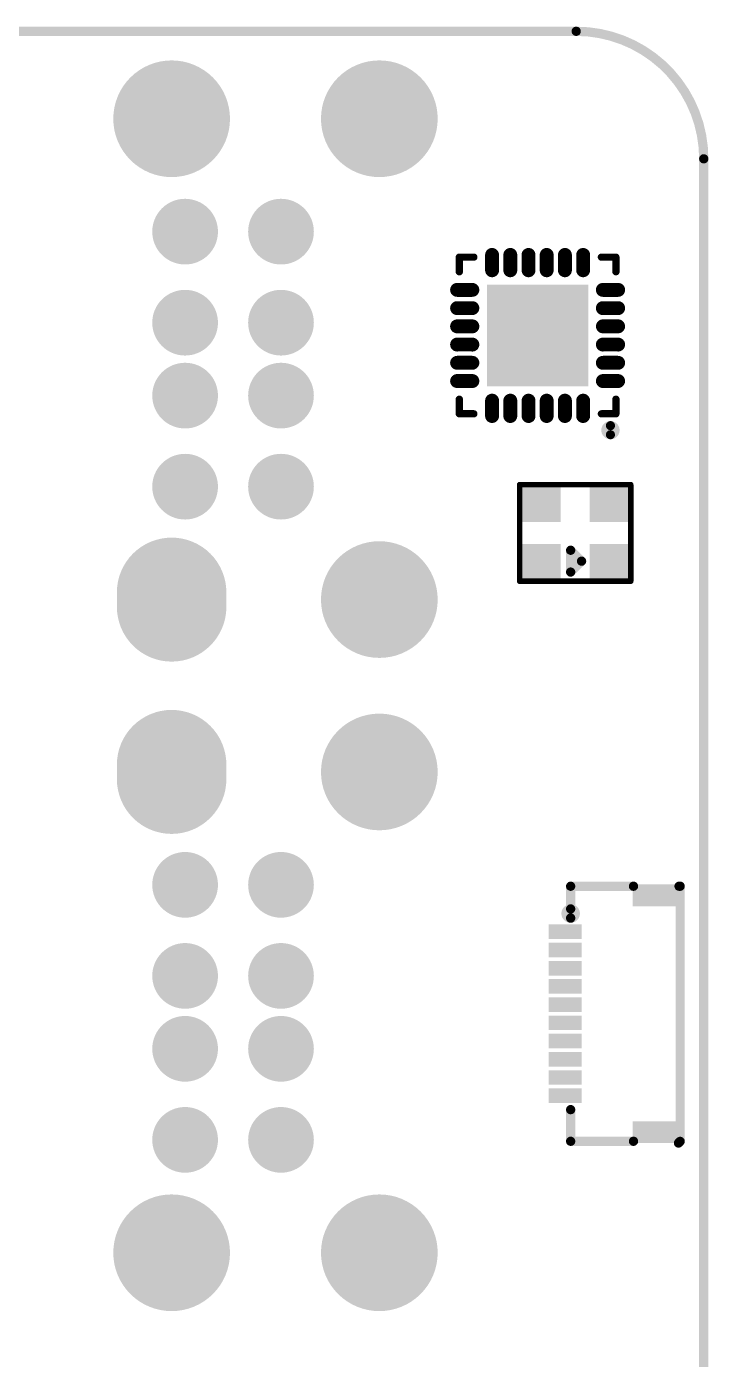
# Model space of a CAD drawing. Header units: millimetres. Extents: x 33.87 to 37.23, y 19.07 to 21.28.
# Drawn here: x 36.495 to 37.231, y 19.845 to 21.285 of the extents above; entities that cross this region are included whole.
import ezdxf

# ---------------------------------------------------------------- set-up
doc = ezdxf.new("R2010")
doc.units = ezdxf.units.MM
doc.header["$MEASUREMENT"] = 0
for name, color, linetype in [('BottomLayer', 5, 'Continuous'), ('BottomOverlay', 54, 'Continuous'), ('BottomPaste', 16, 'Continuous'), ('BottomSolder', 6, 'Continuous'), ('KeepOutLayer', 6, 'Continuous'), ('MidLayer1', 16, 'Continuous'), ('MidLayer2', 76, 'Continuous'), ('MidLayer3', 90, 'Continuous'), ('MidLayer4', 156, 'Continuous'), ('MidLayer5', 130, 'Continuous'), ('MidLayer6', 216, 'Continuous'), ('MultiLayer', 9, 'Continuous')]:
    doc.layers.add(name, color=color, linetype=linetype)

# ---------------------------------------------------------------- blocks, each defined once
blk = doc.blocks.new('USB_HOST_2_16')
at = {"layer": 'BottomLayer'}
for points, const_width in [([(-0.1417, 0.2598, 1), (-0.0827, 0.2598, 1)], 0.0591), ([(0.0827, 0.2598, 1), (0.1417, 0.2598, 1)], 0.0591), ([(-0.1134, 0.1378, 1), (-0.0819, 0.1378, 1)], 0.0315), ([(-0.0098, 0.1378, 1), (0.0217, 0.1378, 1)], 0.0315), ([(-0.1134, 0.0394, 1), (-0.0819, 0.0394, 1)], 0.0315), ([(-0.0098, 0.0394, 1), (0.0217, 0.0394, 1)], 0.0315), ([(-0.1134, -0.0394, 1), (-0.0819, -0.0394, 1)], 0.0315), ([(-0.0098, -0.0394, 1), (0.0217, -0.0394, 1)], 0.0315), ([(-0.1134, -0.1378, 1), (-0.0819, -0.1378, 1)], 0.0315), ([(-0.0098, -0.1378, 1), (0.0217, -0.1378, 1)], 0.0315), ([(-0.1398, -0.252, 1), (-0.0846, -0.252, 1)], 0.0551), ([(0.0827, -0.2598, 1), (0.1417, -0.2598, 1)], 0.0591), ([(-0.1398, -0.2677, 1), (-0.0846, -0.2677, 1)], 0.0551)]:
    blk.add_lwpolyline(points, format="xyb", close=True, dxfattribs=dict(at, const_width=const_width))
at = {"layer": 'BottomLayer', "const_width": 0.1102}
blk.add_lwpolyline([(-0.1122, -0.252), (-0.1122, -0.2677)], dxfattribs=at)
at = {"layer": 'BottomSolder'}
for points, const_width in [([(-0.1437, 0.2598, 1), (-0.0807, 0.2598, 1)], 0.0631), ([(0.0807, 0.2598, 1), (0.1437, 0.2598, 1)], 0.0631), ([(-0.1154, 0.1378, 1), (-0.0799, 0.1378, 1)], 0.0355), ([(-0.0118, 0.1378, 1), (0.0237, 0.1378, 1)], 0.0355), ([(-0.1154, 0.0394, 1), (-0.0799, 0.0394, 1)], 0.0355), ([(-0.0118, 0.0394, 1), (0.0237, 0.0394, 1)], 0.0355), ([(-0.1154, -0.0394, 1), (-0.0799, -0.0394, 1)], 0.0355), ([(-0.0118, -0.0394, 1), (0.0237, -0.0394, 1)], 0.0355), ([(-0.1154, -0.1378, 1), (-0.0799, -0.1378, 1)], 0.0355), ([(-0.0118, -0.1378, 1), (0.0237, -0.1378, 1)], 0.0355), ([(-0.1418, -0.252, 1), (-0.0826, -0.252, 1)], 0.0591), ([(0.0807, -0.2598, 1), (0.1437, -0.2598, 1)], 0.0631), ([(-0.1418, -0.2677, 1), (-0.0826, -0.2677, 1)], 0.0591)]:
    blk.add_lwpolyline(points, format="xyb", close=True, dxfattribs=dict(at, const_width=const_width))
at = {"layer": 'BottomSolder', "const_width": 0.1182}
blk.add_lwpolyline([(-0.1122, -0.252), (-0.1122, -0.2677)], dxfattribs=at)
at = {"layer": 'MidLayer1'}
for points, const_width in [([(-0.1417, 0.2598, 1), (-0.0827, 0.2598, 1)], 0.0591), ([(0.0827, 0.2598, 1), (0.1417, 0.2598, 1)], 0.0591), ([(-0.1134, 0.1378, 1), (-0.0819, 0.1378, 1)], 0.0315), ([(-0.0098, 0.1378, 1), (0.0217, 0.1378, 1)], 0.0315), ([(-0.1134, 0.0394, 1), (-0.0819, 0.0394, 1)], 0.0315), ([(-0.0098, 0.0394, 1), (0.0217, 0.0394, 1)], 0.0315), ([(-0.1134, -0.0394, 1), (-0.0819, -0.0394, 1)], 0.0315), ([(-0.0098, -0.0394, 1), (0.0217, -0.0394, 1)], 0.0315), ([(-0.1134, -0.1378, 1), (-0.0819, -0.1378, 1)], 0.0315), ([(-0.0098, -0.1378, 1), (0.0217, -0.1378, 1)], 0.0315), ([(-0.1398, -0.252, 1), (-0.0846, -0.252, 1)], 0.0551), ([(0.0827, -0.2598, 1), (0.1417, -0.2598, 1)], 0.0591), ([(-0.1398, -0.2677, 1), (-0.0846, -0.2677, 1)], 0.0551)]:
    blk.add_lwpolyline(points, format="xyb", close=True, dxfattribs=dict(at, const_width=const_width))
at = {"layer": 'MidLayer1', "const_width": 0.1102}
blk.add_lwpolyline([(-0.1122, -0.252), (-0.1122, -0.2677)], dxfattribs=at)
at = {"layer": 'MidLayer2'}
for points, const_width in [([(-0.1417, 0.2598, 1), (-0.0827, 0.2598, 1)], 0.0591), ([(0.0827, 0.2598, 1), (0.1417, 0.2598, 1)], 0.0591), ([(-0.1134, 0.1378, 1), (-0.0819, 0.1378, 1)], 0.0315), ([(-0.0098, 0.1378, 1), (0.0217, 0.1378, 1)], 0.0315), ([(-0.1134, 0.0394, 1), (-0.0819, 0.0394, 1)], 0.0315), ([(-0.0098, 0.0394, 1), (0.0217, 0.0394, 1)], 0.0315), ([(-0.1134, -0.0394, 1), (-0.0819, -0.0394, 1)], 0.0315), ([(-0.0098, -0.0394, 1), (0.0217, -0.0394, 1)], 0.0315), ([(-0.1134, -0.1378, 1), (-0.0819, -0.1378, 1)], 0.0315), ([(-0.0098, -0.1378, 1), (0.0217, -0.1378, 1)], 0.0315), ([(-0.1398, -0.252, 1), (-0.0846, -0.252, 1)], 0.0551), ([(0.0827, -0.2598, 1), (0.1417, -0.2598, 1)], 0.0591), ([(-0.1398, -0.2677, 1), (-0.0846, -0.2677, 1)], 0.0551)]:
    blk.add_lwpolyline(points, format="xyb", close=True, dxfattribs=dict(at, const_width=const_width))
at = {"layer": 'MidLayer2', "const_width": 0.1102}
blk.add_lwpolyline([(-0.1122, -0.252), (-0.1122, -0.2677)], dxfattribs=at)
at = {"layer": 'MidLayer3'}
for points, const_width in [([(-0.1417, 0.2598, 1), (-0.0827, 0.2598, 1)], 0.0591), ([(0.0827, 0.2598, 1), (0.1417, 0.2598, 1)], 0.0591), ([(-0.1134, 0.1378, 1), (-0.0819, 0.1378, 1)], 0.0315), ([(-0.0098, 0.1378, 1), (0.0217, 0.1378, 1)], 0.0315), ([(-0.1134, 0.0394, 1), (-0.0819, 0.0394, 1)], 0.0315), ([(-0.0098, 0.0394, 1), (0.0217, 0.0394, 1)], 0.0315), ([(-0.1134, -0.0394, 1), (-0.0819, -0.0394, 1)], 0.0315), ([(-0.0098, -0.0394, 1), (0.0217, -0.0394, 1)], 0.0315), ([(-0.1134, -0.1378, 1), (-0.0819, -0.1378, 1)], 0.0315), ([(-0.0098, -0.1378, 1), (0.0217, -0.1378, 1)], 0.0315), ([(-0.1398, -0.252, 1), (-0.0846, -0.252, 1)], 0.0551), ([(0.0827, -0.2598, 1), (0.1417, -0.2598, 1)], 0.0591), ([(-0.1398, -0.2677, 1), (-0.0846, -0.2677, 1)], 0.0551)]:
    blk.add_lwpolyline(points, format="xyb", close=True, dxfattribs=dict(at, const_width=const_width))
at = {"layer": 'MidLayer3', "const_width": 0.1102}
blk.add_lwpolyline([(-0.1122, -0.252), (-0.1122, -0.2677)], dxfattribs=at)
at = {"layer": 'MidLayer4'}
for points, const_width in [([(-0.1417, 0.2598, 1), (-0.0827, 0.2598, 1)], 0.0591), ([(0.0827, 0.2598, 1), (0.1417, 0.2598, 1)], 0.0591), ([(-0.1134, 0.1378, 1), (-0.0819, 0.1378, 1)], 0.0315), ([(-0.0098, 0.1378, 1), (0.0217, 0.1378, 1)], 0.0315), ([(-0.1134, 0.0394, 1), (-0.0819, 0.0394, 1)], 0.0315), ([(-0.0098, 0.0394, 1), (0.0217, 0.0394, 1)], 0.0315), ([(-0.1134, -0.0394, 1), (-0.0819, -0.0394, 1)], 0.0315), ([(-0.0098, -0.0394, 1), (0.0217, -0.0394, 1)], 0.0315), ([(-0.1134, -0.1378, 1), (-0.0819, -0.1378, 1)], 0.0315), ([(-0.0098, -0.1378, 1), (0.0217, -0.1378, 1)], 0.0315), ([(-0.1398, -0.252, 1), (-0.0846, -0.252, 1)], 0.0551), ([(0.0827, -0.2598, 1), (0.1417, -0.2598, 1)], 0.0591), ([(-0.1398, -0.2677, 1), (-0.0846, -0.2677, 1)], 0.0551)]:
    blk.add_lwpolyline(points, format="xyb", close=True, dxfattribs=dict(at, const_width=const_width))
at = {"layer": 'MidLayer4', "const_width": 0.1102}
blk.add_lwpolyline([(-0.1122, -0.252), (-0.1122, -0.2677)], dxfattribs=at)
at = {"layer": 'MidLayer5'}
for points, const_width in [([(-0.1417, 0.2598, 1), (-0.0827, 0.2598, 1)], 0.0591), ([(0.0827, 0.2598, 1), (0.1417, 0.2598, 1)], 0.0591), ([(-0.1134, 0.1378, 1), (-0.0819, 0.1378, 1)], 0.0315), ([(-0.0098, 0.1378, 1), (0.0217, 0.1378, 1)], 0.0315), ([(-0.1134, 0.0394, 1), (-0.0819, 0.0394, 1)], 0.0315), ([(-0.0098, 0.0394, 1), (0.0217, 0.0394, 1)], 0.0315), ([(-0.1134, -0.0394, 1), (-0.0819, -0.0394, 1)], 0.0315), ([(-0.0098, -0.0394, 1), (0.0217, -0.0394, 1)], 0.0315), ([(-0.1134, -0.1378, 1), (-0.0819, -0.1378, 1)], 0.0315), ([(-0.0098, -0.1378, 1), (0.0217, -0.1378, 1)], 0.0315), ([(-0.1398, -0.252, 1), (-0.0846, -0.252, 1)], 0.0551), ([(0.0827, -0.2598, 1), (0.1417, -0.2598, 1)], 0.0591), ([(-0.1398, -0.2677, 1), (-0.0846, -0.2677, 1)], 0.0551)]:
    blk.add_lwpolyline(points, format="xyb", close=True, dxfattribs=dict(at, const_width=const_width))
at = {"layer": 'MidLayer5', "const_width": 0.1102}
blk.add_lwpolyline([(-0.1122, -0.252), (-0.1122, -0.2677)], dxfattribs=at)
at = {"layer": 'MidLayer6'}
for points, const_width in [([(-0.1417, 0.2598, 1), (-0.0827, 0.2598, 1)], 0.0591), ([(0.0827, 0.2598, 1), (0.1417, 0.2598, 1)], 0.0591), ([(-0.1134, 0.1378, 1), (-0.0819, 0.1378, 1)], 0.0315), ([(-0.0098, 0.1378, 1), (0.0217, 0.1378, 1)], 0.0315), ([(-0.1134, 0.0394, 1), (-0.0819, 0.0394, 1)], 0.0315), ([(-0.0098, 0.0394, 1), (0.0217, 0.0394, 1)], 0.0315), ([(-0.1134, -0.0394, 1), (-0.0819, -0.0394, 1)], 0.0315), ([(-0.0098, -0.0394, 1), (0.0217, -0.0394, 1)], 0.0315), ([(-0.1134, -0.1378, 1), (-0.0819, -0.1378, 1)], 0.0315), ([(-0.0098, -0.1378, 1), (0.0217, -0.1378, 1)], 0.0315), ([(-0.1398, -0.252, 1), (-0.0846, -0.252, 1)], 0.0551), ([(0.0827, -0.2598, 1), (0.1417, -0.2598, 1)], 0.0591), ([(-0.1398, -0.2677, 1), (-0.0846, -0.2677, 1)], 0.0551)]:
    blk.add_lwpolyline(points, format="xyb", close=True, dxfattribs=dict(at, const_width=const_width))
at = {"layer": 'MidLayer6', "const_width": 0.1102}
blk.add_lwpolyline([(-0.1122, -0.252), (-0.1122, -0.2677)], dxfattribs=at)
at = {"layer": 'MultiLayer'}
for points, const_width in [([(-0.1417, 0.2598, 1), (-0.0827, 0.2598, 1)], 0.0591), ([(0.0827, 0.2598, 1), (0.1417, 0.2598, 1)], 0.0591), ([(-0.1134, 0.1378, 1), (-0.0819, 0.1378, 1)], 0.0315), ([(-0.0098, 0.1378, 1), (0.0217, 0.1378, 1)], 0.0315), ([(-0.1134, 0.0394, 1), (-0.0819, 0.0394, 1)], 0.0315), ([(-0.0098, 0.0394, 1), (0.0217, 0.0394, 1)], 0.0315), ([(-0.1134, -0.0394, 1), (-0.0819, -0.0394, 1)], 0.0315), ([(-0.0098, -0.0394, 1), (0.0217, -0.0394, 1)], 0.0315), ([(-0.1134, -0.1378, 1), (-0.0819, -0.1378, 1)], 0.0315), ([(-0.0098, -0.1378, 1), (0.0217, -0.1378, 1)], 0.0315), ([(-0.1398, -0.252, 1), (-0.0846, -0.252, 1)], 0.0551), ([(0.0827, -0.2598, 1), (0.1417, -0.2598, 1)], 0.0591), ([(-0.1398, -0.2677, 1), (-0.0846, -0.2677, 1)], 0.0551)]:
    blk.add_lwpolyline(points, format="xyb", close=True, dxfattribs=dict(at, const_width=const_width))
at = {"layer": 'MultiLayer', "const_width": 0.1102}
blk.add_lwpolyline([(-0.1122, -0.252), (-0.1122, -0.2677)], dxfattribs=at)
blk = doc.blocks.new('USB_HOST_2_17')
at = {"layer": 'BottomLayer', "const_width": 0.1102}
blk.add_lwpolyline([(-0.1122, 0.2677), (-0.1122, 0.252)], dxfattribs=at)
at = {"layer": 'BottomLayer'}
for points, const_width in [([(-0.1398, 0.2677, 1), (-0.0846, 0.2677, 1)], 0.0551), ([(0.0827, 0.2598, 1), (0.1417, 0.2598, 1)], 0.0591), ([(-0.1398, 0.252, 1), (-0.0846, 0.252, 1)], 0.0551), ([(-0.1134, 0.1378, 1), (-0.0819, 0.1378, 1)], 0.0315), ([(-0.0098, 0.1378, 1), (0.0217, 0.1378, 1)], 0.0315), ([(-0.1134, 0.0394, 1), (-0.0819, 0.0394, 1)], 0.0315), ([(-0.0098, 0.0394, 1), (0.0217, 0.0394, 1)], 0.0315), ([(-0.1134, -0.0394, 1), (-0.0819, -0.0394, 1)], 0.0315), ([(-0.0098, -0.0394, 1), (0.0217, -0.0394, 1)], 0.0315), ([(-0.1134, -0.1378, 1), (-0.0819, -0.1378, 1)], 0.0315), ([(-0.0098, -0.1378, 1), (0.0217, -0.1378, 1)], 0.0315), ([(-0.1417, -0.2598, 1), (-0.0827, -0.2598, 1)], 0.0591), ([(0.0827, -0.2598, 1), (0.1417, -0.2598, 1)], 0.0591)]:
    blk.add_lwpolyline(points, format="xyb", close=True, dxfattribs=dict(at, const_width=const_width))
at = {"layer": 'BottomSolder', "const_width": 0.1182}
blk.add_lwpolyline([(-0.1122, 0.2677), (-0.1122, 0.252)], dxfattribs=at)
at = {"layer": 'BottomSolder'}
for points, const_width in [([(-0.1418, 0.2677, 1), (-0.0826, 0.2677, 1)], 0.0591), ([(0.0807, 0.2598, 1), (0.1437, 0.2598, 1)], 0.0631), ([(-0.1418, 0.252, 1), (-0.0826, 0.252, 1)], 0.0591), ([(-0.1154, 0.1378, 1), (-0.0799, 0.1378, 1)], 0.0355), ([(-0.0118, 0.1378, 1), (0.0237, 0.1378, 1)], 0.0355), ([(-0.1154, 0.0394, 1), (-0.0799, 0.0394, 1)], 0.0355), ([(-0.0118, 0.0394, 1), (0.0237, 0.0394, 1)], 0.0355), ([(-0.1154, -0.0394, 1), (-0.0799, -0.0394, 1)], 0.0355), ([(-0.0118, -0.0394, 1), (0.0237, -0.0394, 1)], 0.0355), ([(-0.1154, -0.1378, 1), (-0.0799, -0.1378, 1)], 0.0355), ([(-0.0118, -0.1378, 1), (0.0237, -0.1378, 1)], 0.0355), ([(-0.1437, -0.2598, 1), (-0.0807, -0.2598, 1)], 0.0631), ([(0.0807, -0.2598, 1), (0.1437, -0.2598, 1)], 0.0631)]:
    blk.add_lwpolyline(points, format="xyb", close=True, dxfattribs=dict(at, const_width=const_width))
at = {"layer": 'MidLayer1', "const_width": 0.1102}
blk.add_lwpolyline([(-0.1122, 0.2677), (-0.1122, 0.252)], dxfattribs=at)
at = {"layer": 'MidLayer1'}
for points, const_width in [([(-0.1398, 0.2677, 1), (-0.0846, 0.2677, 1)], 0.0551), ([(0.0827, 0.2598, 1), (0.1417, 0.2598, 1)], 0.0591), ([(-0.1398, 0.252, 1), (-0.0846, 0.252, 1)], 0.0551), ([(-0.1134, 0.1378, 1), (-0.0819, 0.1378, 1)], 0.0315), ([(-0.0098, 0.1378, 1), (0.0217, 0.1378, 1)], 0.0315), ([(-0.1134, 0.0394, 1), (-0.0819, 0.0394, 1)], 0.0315), ([(-0.0098, 0.0394, 1), (0.0217, 0.0394, 1)], 0.0315), ([(-0.1134, -0.0394, 1), (-0.0819, -0.0394, 1)], 0.0315), ([(-0.0098, -0.0394, 1), (0.0217, -0.0394, 1)], 0.0315), ([(-0.1134, -0.1378, 1), (-0.0819, -0.1378, 1)], 0.0315), ([(-0.0098, -0.1378, 1), (0.0217, -0.1378, 1)], 0.0315), ([(-0.1417, -0.2598, 1), (-0.0827, -0.2598, 1)], 0.0591), ([(0.0827, -0.2598, 1), (0.1417, -0.2598, 1)], 0.0591)]:
    blk.add_lwpolyline(points, format="xyb", close=True, dxfattribs=dict(at, const_width=const_width))
at = {"layer": 'MidLayer2', "const_width": 0.1102}
blk.add_lwpolyline([(-0.1122, 0.2677), (-0.1122, 0.252)], dxfattribs=at)
at = {"layer": 'MidLayer2'}
for points, const_width in [([(-0.1398, 0.2677, 1), (-0.0846, 0.2677, 1)], 0.0551), ([(0.0827, 0.2598, 1), (0.1417, 0.2598, 1)], 0.0591), ([(-0.1398, 0.252, 1), (-0.0846, 0.252, 1)], 0.0551), ([(-0.1134, 0.1378, 1), (-0.0819, 0.1378, 1)], 0.0315), ([(-0.0098, 0.1378, 1), (0.0217, 0.1378, 1)], 0.0315), ([(-0.1134, 0.0394, 1), (-0.0819, 0.0394, 1)], 0.0315), ([(-0.0098, 0.0394, 1), (0.0217, 0.0394, 1)], 0.0315), ([(-0.1134, -0.0394, 1), (-0.0819, -0.0394, 1)], 0.0315), ([(-0.0098, -0.0394, 1), (0.0217, -0.0394, 1)], 0.0315), ([(-0.1134, -0.1378, 1), (-0.0819, -0.1378, 1)], 0.0315), ([(-0.0098, -0.1378, 1), (0.0217, -0.1378, 1)], 0.0315), ([(-0.1417, -0.2598, 1), (-0.0827, -0.2598, 1)], 0.0591), ([(0.0827, -0.2598, 1), (0.1417, -0.2598, 1)], 0.0591)]:
    blk.add_lwpolyline(points, format="xyb", close=True, dxfattribs=dict(at, const_width=const_width))
at = {"layer": 'MidLayer3', "const_width": 0.1102}
blk.add_lwpolyline([(-0.1122, 0.2677), (-0.1122, 0.252)], dxfattribs=at)
at = {"layer": 'MidLayer3'}
for points, const_width in [([(-0.1398, 0.2677, 1), (-0.0846, 0.2677, 1)], 0.0551), ([(0.0827, 0.2598, 1), (0.1417, 0.2598, 1)], 0.0591), ([(-0.1398, 0.252, 1), (-0.0846, 0.252, 1)], 0.0551), ([(-0.1134, 0.1378, 1), (-0.0819, 0.1378, 1)], 0.0315), ([(-0.0098, 0.1378, 1), (0.0217, 0.1378, 1)], 0.0315), ([(-0.1134, 0.0394, 1), (-0.0819, 0.0394, 1)], 0.0315), ([(-0.0098, 0.0394, 1), (0.0217, 0.0394, 1)], 0.0315), ([(-0.1134, -0.0394, 1), (-0.0819, -0.0394, 1)], 0.0315), ([(-0.0098, -0.0394, 1), (0.0217, -0.0394, 1)], 0.0315), ([(-0.1134, -0.1378, 1), (-0.0819, -0.1378, 1)], 0.0315), ([(-0.0098, -0.1378, 1), (0.0217, -0.1378, 1)], 0.0315), ([(-0.1417, -0.2598, 1), (-0.0827, -0.2598, 1)], 0.0591), ([(0.0827, -0.2598, 1), (0.1417, -0.2598, 1)], 0.0591)]:
    blk.add_lwpolyline(points, format="xyb", close=True, dxfattribs=dict(at, const_width=const_width))
at = {"layer": 'MidLayer4', "const_width": 0.1102}
blk.add_lwpolyline([(-0.1122, 0.2677), (-0.1122, 0.252)], dxfattribs=at)
at = {"layer": 'MidLayer4'}
for points, const_width in [([(-0.1398, 0.2677, 1), (-0.0846, 0.2677, 1)], 0.0551), ([(0.0827, 0.2598, 1), (0.1417, 0.2598, 1)], 0.0591), ([(-0.1398, 0.252, 1), (-0.0846, 0.252, 1)], 0.0551), ([(-0.1134, 0.1378, 1), (-0.0819, 0.1378, 1)], 0.0315), ([(-0.0098, 0.1378, 1), (0.0217, 0.1378, 1)], 0.0315), ([(-0.1134, 0.0394, 1), (-0.0819, 0.0394, 1)], 0.0315), ([(-0.0098, 0.0394, 1), (0.0217, 0.0394, 1)], 0.0315), ([(-0.1134, -0.0394, 1), (-0.0819, -0.0394, 1)], 0.0315), ([(-0.0098, -0.0394, 1), (0.0217, -0.0394, 1)], 0.0315), ([(-0.1134, -0.1378, 1), (-0.0819, -0.1378, 1)], 0.0315), ([(-0.0098, -0.1378, 1), (0.0217, -0.1378, 1)], 0.0315), ([(-0.1417, -0.2598, 1), (-0.0827, -0.2598, 1)], 0.0591), ([(0.0827, -0.2598, 1), (0.1417, -0.2598, 1)], 0.0591)]:
    blk.add_lwpolyline(points, format="xyb", close=True, dxfattribs=dict(at, const_width=const_width))
at = {"layer": 'MidLayer5', "const_width": 0.1102}
blk.add_lwpolyline([(-0.1122, 0.2677), (-0.1122, 0.252)], dxfattribs=at)
at = {"layer": 'MidLayer5'}
for points, const_width in [([(-0.1398, 0.2677, 1), (-0.0846, 0.2677, 1)], 0.0551), ([(0.0827, 0.2598, 1), (0.1417, 0.2598, 1)], 0.0591), ([(-0.1398, 0.252, 1), (-0.0846, 0.252, 1)], 0.0551), ([(-0.1134, 0.1378, 1), (-0.0819, 0.1378, 1)], 0.0315), ([(-0.0098, 0.1378, 1), (0.0217, 0.1378, 1)], 0.0315), ([(-0.1134, 0.0394, 1), (-0.0819, 0.0394, 1)], 0.0315), ([(-0.0098, 0.0394, 1), (0.0217, 0.0394, 1)], 0.0315), ([(-0.1134, -0.0394, 1), (-0.0819, -0.0394, 1)], 0.0315), ([(-0.0098, -0.0394, 1), (0.0217, -0.0394, 1)], 0.0315), ([(-0.1134, -0.1378, 1), (-0.0819, -0.1378, 1)], 0.0315), ([(-0.0098, -0.1378, 1), (0.0217, -0.1378, 1)], 0.0315), ([(-0.1417, -0.2598, 1), (-0.0827, -0.2598, 1)], 0.0591), ([(0.0827, -0.2598, 1), (0.1417, -0.2598, 1)], 0.0591)]:
    blk.add_lwpolyline(points, format="xyb", close=True, dxfattribs=dict(at, const_width=const_width))
at = {"layer": 'MidLayer6', "const_width": 0.1102}
blk.add_lwpolyline([(-0.1122, 0.2677), (-0.1122, 0.252)], dxfattribs=at)
at = {"layer": 'MidLayer6'}
for points, const_width in [([(-0.1398, 0.2677, 1), (-0.0846, 0.2677, 1)], 0.0551), ([(0.0827, 0.2598, 1), (0.1417, 0.2598, 1)], 0.0591), ([(-0.1398, 0.252, 1), (-0.0846, 0.252, 1)], 0.0551), ([(-0.1134, 0.1378, 1), (-0.0819, 0.1378, 1)], 0.0315), ([(-0.0098, 0.1378, 1), (0.0217, 0.1378, 1)], 0.0315), ([(-0.1134, 0.0394, 1), (-0.0819, 0.0394, 1)], 0.0315), ([(-0.0098, 0.0394, 1), (0.0217, 0.0394, 1)], 0.0315), ([(-0.1134, -0.0394, 1), (-0.0819, -0.0394, 1)], 0.0315), ([(-0.0098, -0.0394, 1), (0.0217, -0.0394, 1)], 0.0315), ([(-0.1134, -0.1378, 1), (-0.0819, -0.1378, 1)], 0.0315), ([(-0.0098, -0.1378, 1), (0.0217, -0.1378, 1)], 0.0315), ([(-0.1417, -0.2598, 1), (-0.0827, -0.2598, 1)], 0.0591), ([(0.0827, -0.2598, 1), (0.1417, -0.2598, 1)], 0.0591)]:
    blk.add_lwpolyline(points, format="xyb", close=True, dxfattribs=dict(at, const_width=const_width))
at = {"layer": 'MultiLayer', "const_width": 0.1102}
blk.add_lwpolyline([(-0.1122, 0.2677), (-0.1122, 0.252)], dxfattribs=at)
at = {"layer": 'MultiLayer'}
for points, const_width in [([(-0.1398, 0.2677, 1), (-0.0846, 0.2677, 1)], 0.0551), ([(0.0827, 0.2598, 1), (0.1417, 0.2598, 1)], 0.0591), ([(-0.1398, 0.252, 1), (-0.0846, 0.252, 1)], 0.0551), ([(-0.1134, 0.1378, 1), (-0.0819, 0.1378, 1)], 0.0315), ([(-0.0098, 0.1378, 1), (0.0217, 0.1378, 1)], 0.0315), ([(-0.1134, 0.0394, 1), (-0.0819, 0.0394, 1)], 0.0315), ([(-0.0098, 0.0394, 1), (0.0217, 0.0394, 1)], 0.0315), ([(-0.1134, -0.0394, 1), (-0.0819, -0.0394, 1)], 0.0315), ([(-0.0098, -0.0394, 1), (0.0217, -0.0394, 1)], 0.0315), ([(-0.1134, -0.1378, 1), (-0.0819, -0.1378, 1)], 0.0315), ([(-0.0098, -0.1378, 1), (0.0217, -0.1378, 1)], 0.0315), ([(-0.1417, -0.2598, 1), (-0.0827, -0.2598, 1)], 0.0591), ([(0.0827, -0.2598, 1), (0.1417, -0.2598, 1)], 0.0591)]:
    blk.add_lwpolyline(points, format="xyb", close=True, dxfattribs=dict(at, const_width=const_width))
blk = doc.blocks.new('CH334F_B_46')
at = {"layer": 'BottomLayer', "const_width": 0.011}
for points in [[(-0.0492, 0.0705), (-0.0492, 0.087)], [(-0.0295, 0.0705), (-0.0295, 0.087)], [(-0.0098, 0.0705), (-0.0098, 0.087)], [(0.0098, 0.0705), (0.0098, 0.087)], [(0.0295, 0.0705), (0.0295, 0.087)], [(0.0492, 0.0705), (0.0492, 0.087)], [(-0.087, 0.0492), (-0.0705, 0.0492)], [(0.0705, 0.0492), (0.087, 0.0492)], [(-0.087, 0.0295), (-0.0705, 0.0295)], [(0.0705, 0.0295), (0.087, 0.0295)], [(-0.087, 0.0098), (-0.0705, 0.0098)], [(0.0705, 0.0098), (0.087, 0.0098)], [(-0.087, -0.0098), (-0.0705, -0.0098)], [(0.0705, -0.0098), (0.087, -0.0098)], [(-0.087, -0.0295), (-0.0705, -0.0295)], [(0.0705, -0.0295), (0.087, -0.0295)], [(-0.087, -0.0492), (-0.0705, -0.0492)], [(0.0705, -0.0492), (0.087, -0.0492)], [(-0.0492, -0.087), (-0.0492, -0.0705)], [(-0.0295, -0.087), (-0.0295, -0.0705)], [(-0.0098, -0.087), (-0.0098, -0.0705)], [(0.0098, -0.087), (0.0098, -0.0705)], [(0.0295, -0.087), (0.0295, -0.0705)], [(0.0492, -0.087), (0.0492, -0.0705)]]:
    blk.add_lwpolyline(points, dxfattribs=at)
at = {"layer": 'BottomLayer', "const_width": 0.00551}
for points in [[(-0.052, 0.087, 1), (-0.0465, 0.087, 1)], [(-0.0323, 0.087, 1), (-0.0268, 0.087, 1)], [(-0.0126, 0.087, 1), (-0.0071, 0.087, 1)], [(0.0071, 0.087, 1), (0.0126, 0.087, 1)], [(0.0268, 0.087, 1), (0.0323, 0.087, 1)], [(0.0465, 0.087, 1), (0.052, 0.087, 1)], [(-0.052, 0.0705, 1), (-0.0465, 0.0705, 1)], [(-0.0323, 0.0705, 1), (-0.0268, 0.0705, 1)], [(-0.0126, 0.0705, 1), (-0.0071, 0.0705, 1)], [(0.0071, 0.0705, 1), (0.0126, 0.0705, 1)], [(0.0268, 0.0705, 1), (0.0323, 0.0705, 1)], [(0.0465, 0.0705, 1), (0.052, 0.0705, 1)], [(-0.0898, 0.0492, 1), (-0.0843, 0.0492, 1)], [(-0.0732, 0.0492, 1), (-0.0677, 0.0492, 1)], [(0.0677, 0.0492, 1), (0.0732, 0.0492, 1)], [(0.0843, 0.0492, 1), (0.0898, 0.0492, 1)], [(-0.0898, 0.0295, 1), (-0.0843, 0.0295, 1)], [(-0.0732, 0.0295, 1), (-0.0677, 0.0295, 1)], [(0.0677, 0.0295, 1), (0.0732, 0.0295, 1)], [(0.0843, 0.0295, 1), (0.0898, 0.0295, 1)], [(-0.0898, 0.0098, 1), (-0.0843, 0.0098, 1)], [(-0.0732, 0.0098, 1), (-0.0677, 0.0098, 1)], [(0.0677, 0.0098, 1), (0.0732, 0.0098, 1)], [(0.0843, 0.0098, 1), (0.0898, 0.0098, 1)], [(-0.0898, -0.0098, 1), (-0.0843, -0.0098, 1)], [(-0.0732, -0.0098, 1), (-0.0677, -0.0098, 1)], [(0.0677, -0.0098, 1), (0.0732, -0.0098, 1)], [(0.0843, -0.0098, 1), (0.0898, -0.0098, 1)], [(-0.0898, -0.0295, 1), (-0.0843, -0.0295, 1)], [(-0.0732, -0.0295, 1), (-0.0677, -0.0295, 1)], [(0.0677, -0.0295, 1), (0.0732, -0.0295, 1)], [(0.0843, -0.0295, 1), (0.0898, -0.0295, 1)], [(-0.0898, -0.0492, 1), (-0.0843, -0.0492, 1)], [(-0.0732, -0.0492, 1), (-0.0677, -0.0492, 1)], [(0.0677, -0.0492, 1), (0.0732, -0.0492, 1)], [(0.0843, -0.0492, 1), (0.0898, -0.0492, 1)], [(-0.052, -0.0705, 1), (-0.0465, -0.0705, 1)], [(-0.0323, -0.0705, 1), (-0.0268, -0.0705, 1)], [(-0.0126, -0.0705, 1), (-0.0071, -0.0705, 1)], [(0.0071, -0.0705, 1), (0.0126, -0.0705, 1)], [(0.0268, -0.0705, 1), (0.0323, -0.0705, 1)], [(0.0465, -0.0705, 1), (0.052, -0.0705, 1)], [(-0.052, -0.087, 1), (-0.0465, -0.087, 1)], [(-0.0323, -0.087, 1), (-0.0268, -0.087, 1)], [(-0.0126, -0.087, 1), (-0.0071, -0.087, 1)], [(0.0071, -0.087, 1), (0.0126, -0.087, 1)], [(0.0268, -0.087, 1), (0.0323, -0.087, 1)], [(0.0465, -0.087, 1), (0.052, -0.087, 1)]]:
    blk.add_lwpolyline(points, format="xyb", close=True, dxfattribs=at)
at = {"layer": 'BottomLayer'}
blk.add_solid([(0.0528, 0.0528), (-0.0528, 0.0528), (0.0528, -0.0528), (-0.0528, -0.0528)], dxfattribs=at)
at = {"layer": 'BottomOverlay', "const_width": 0.00787}
for points in [[(-0.0846, 0.0689), (-0.0846, 0.0846)], [(-0.0689, 0.0846), (-0.0846, 0.0846)], [(0.0846, 0.0846), (0.0689, 0.0846)], [(0.0846, 0.0689), (0.0846, 0.0846)], [(-0.0846, -0.0846), (-0.0846, -0.0689)], [(0.0846, -0.0846), (0.0846, -0.0689)], [(-0.0689, -0.0846), (-0.0846, -0.0846)], [(0.0846, -0.0846), (0.0689, -0.0846)]]:
    blk.add_lwpolyline(points, dxfattribs=at)
at = {"layer": 'BottomOverlay'}
for points, const_width in [([(-0.0866, 0.0846, 1), (-0.0827, 0.0846, 1)], 0.00394), ([(-0.0866, 0.0846, 1), (-0.0827, 0.0846, 1)], 0.00394), ([(-0.0709, 0.0846, 1), (-0.0669, 0.0846, 1)], 0.00394), ([(0.0669, 0.0846, 1), (0.0709, 0.0846, 1)], 0.00394), ([(0.0827, 0.0846, 1), (0.0866, 0.0846, 1)], 0.00394), ([(0.0827, 0.0846, 1), (0.0866, 0.0846, 1)], 0.00394), ([(0.1073, 0.0787, 1), (0.0974, 0.0787, 1)], 0.00984), ([(-0.0866, 0.0689, 1), (-0.0827, 0.0689, 1)], 0.00394), ([(0.0827, 0.0689, 1), (0.0866, 0.0689, 1)], 0.00394), ([(0.095, 0.0787, 1), (0.0999, 0.0787, 1)], 0.00492), ([(0.1048, 0.0787, 1), (0.1097, 0.0787, 1)], 0.00492), ([(-0.0866, -0.0689, 1), (-0.0827, -0.0689, 1)], 0.00394), ([(0.0827, -0.0689, 1), (0.0866, -0.0689, 1)], 0.00394), ([(-0.0866, -0.0846, 1), (-0.0827, -0.0846, 1)], 0.00394), ([(-0.0866, -0.0846, 1), (-0.0827, -0.0846, 1)], 0.00394), ([(-0.0709, -0.0846, 1), (-0.0669, -0.0846, 1)], 0.00394), ([(0.0669, -0.0846, 1), (0.0709, -0.0846, 1)], 0.00394), ([(0.0827, -0.0846, 1), (0.0866, -0.0846, 1)], 0.00394), ([(0.0827, -0.0846, 1), (0.0866, -0.0846, 1)], 0.00394)]:
    blk.add_lwpolyline(points, format="xyb", close=True, dxfattribs=dict(at, const_width=const_width))
at = {"layer": 'BottomPaste', "const_width": 0.011}
for points in [[(-0.0492, 0.0705), (-0.0492, 0.087)], [(-0.0295, 0.0705), (-0.0295, 0.087)], [(-0.0098, 0.0705), (-0.0098, 0.087)], [(0.0098, 0.0705), (0.0098, 0.087)], [(0.0295, 0.0705), (0.0295, 0.087)], [(0.0492, 0.0705), (0.0492, 0.087)], [(-0.087, 0.0492), (-0.0705, 0.0492)], [(0.0705, 0.0492), (0.087, 0.0492)], [(-0.087, 0.0295), (-0.0705, 0.0295)], [(0.0705, 0.0295), (0.087, 0.0295)], [(-0.087, 0.0098), (-0.0705, 0.0098)], [(0.0705, 0.0098), (0.087, 0.0098)], [(-0.087, -0.0098), (-0.0705, -0.0098)], [(0.0705, -0.0098), (0.087, -0.0098)], [(-0.087, -0.0295), (-0.0705, -0.0295)], [(0.0705, -0.0295), (0.087, -0.0295)], [(-0.087, -0.0492), (-0.0705, -0.0492)], [(0.0705, -0.0492), (0.087, -0.0492)], [(-0.0492, -0.087), (-0.0492, -0.0705)], [(-0.0295, -0.087), (-0.0295, -0.0705)], [(-0.0098, -0.087), (-0.0098, -0.0705)], [(0.0098, -0.087), (0.0098, -0.0705)], [(0.0295, -0.087), (0.0295, -0.0705)], [(0.0492, -0.087), (0.0492, -0.0705)]]:
    blk.add_lwpolyline(points, dxfattribs=at)
at = {"layer": 'BottomPaste', "const_width": 0.00551}
for points in [[(-0.052, 0.087, 1), (-0.0465, 0.087, 1)], [(-0.0323, 0.087, 1), (-0.0268, 0.087, 1)], [(-0.0126, 0.087, 1), (-0.0071, 0.087, 1)], [(0.0071, 0.087, 1), (0.0126, 0.087, 1)], [(0.0268, 0.087, 1), (0.0323, 0.087, 1)], [(0.0465, 0.087, 1), (0.052, 0.087, 1)], [(-0.052, 0.0705, 1), (-0.0465, 0.0705, 1)], [(-0.0323, 0.0705, 1), (-0.0268, 0.0705, 1)], [(-0.0126, 0.0705, 1), (-0.0071, 0.0705, 1)], [(0.0071, 0.0705, 1), (0.0126, 0.0705, 1)], [(0.0268, 0.0705, 1), (0.0323, 0.0705, 1)], [(0.0465, 0.0705, 1), (0.052, 0.0705, 1)], [(-0.0898, 0.0492, 1), (-0.0843, 0.0492, 1)], [(-0.0732, 0.0492, 1), (-0.0677, 0.0492, 1)], [(0.0677, 0.0492, 1), (0.0732, 0.0492, 1)], [(0.0843, 0.0492, 1), (0.0898, 0.0492, 1)], [(-0.0898, 0.0295, 1), (-0.0843, 0.0295, 1)], [(-0.0732, 0.0295, 1), (-0.0677, 0.0295, 1)], [(0.0677, 0.0295, 1), (0.0732, 0.0295, 1)], [(0.0843, 0.0295, 1), (0.0898, 0.0295, 1)], [(-0.0898, 0.0098, 1), (-0.0843, 0.0098, 1)], [(-0.0732, 0.0098, 1), (-0.0677, 0.0098, 1)], [(0.0677, 0.0098, 1), (0.0732, 0.0098, 1)], [(0.0843, 0.0098, 1), (0.0898, 0.0098, 1)], [(-0.0898, -0.0098, 1), (-0.0843, -0.0098, 1)], [(-0.0732, -0.0098, 1), (-0.0677, -0.0098, 1)], [(0.0677, -0.0098, 1), (0.0732, -0.0098, 1)], [(0.0843, -0.0098, 1), (0.0898, -0.0098, 1)], [(-0.0898, -0.0295, 1), (-0.0843, -0.0295, 1)], [(-0.0732, -0.0295, 1), (-0.0677, -0.0295, 1)], [(0.0677, -0.0295, 1), (0.0732, -0.0295, 1)], [(0.0843, -0.0295, 1), (0.0898, -0.0295, 1)], [(-0.0898, -0.0492, 1), (-0.0843, -0.0492, 1)], [(-0.0732, -0.0492, 1), (-0.0677, -0.0492, 1)], [(0.0677, -0.0492, 1), (0.0732, -0.0492, 1)], [(0.0843, -0.0492, 1), (0.0898, -0.0492, 1)], [(-0.052, -0.0705, 1), (-0.0465, -0.0705, 1)], [(-0.0323, -0.0705, 1), (-0.0268, -0.0705, 1)], [(-0.0126, -0.0705, 1), (-0.0071, -0.0705, 1)], [(0.0071, -0.0705, 1), (0.0126, -0.0705, 1)], [(0.0268, -0.0705, 1), (0.0323, -0.0705, 1)], [(0.0465, -0.0705, 1), (0.052, -0.0705, 1)], [(-0.052, -0.087, 1), (-0.0465, -0.087, 1)], [(-0.0323, -0.087, 1), (-0.0268, -0.087, 1)], [(-0.0126, -0.087, 1), (-0.0071, -0.087, 1)], [(0.0071, -0.087, 1), (0.0126, -0.087, 1)], [(0.0268, -0.087, 1), (0.0323, -0.087, 1)], [(0.0465, -0.087, 1), (0.052, -0.087, 1)]]:
    blk.add_lwpolyline(points, format="xyb", close=True, dxfattribs=at)
at = {"layer": 'BottomPaste'}
blk.add_solid([(0.0528, 0.0528), (-0.0528, 0.0528), (0.0528, -0.0528), (-0.0528, -0.0528)], dxfattribs=at)
at = {"layer": 'BottomSolder', "const_width": 0.015}
for points in [[(-0.0492, 0.0705), (-0.0492, 0.087)], [(-0.0295, 0.0705), (-0.0295, 0.087)], [(-0.0098, 0.0705), (-0.0098, 0.087)], [(0.0098, 0.0705), (0.0098, 0.087)], [(0.0295, 0.0705), (0.0295, 0.087)], [(0.0492, 0.0705), (0.0492, 0.087)], [(-0.087, 0.0492), (-0.0705, 0.0492)], [(0.0705, 0.0492), (0.087, 0.0492)], [(-0.087, 0.0295), (-0.0705, 0.0295)], [(0.0705, 0.0295), (0.087, 0.0295)], [(-0.087, 0.0098), (-0.0705, 0.0098)], [(0.0705, 0.0098), (0.087, 0.0098)], [(-0.087, -0.0098), (-0.0705, -0.0098)], [(0.0705, -0.0098), (0.087, -0.0098)], [(-0.087, -0.0295), (-0.0705, -0.0295)], [(0.0705, -0.0295), (0.087, -0.0295)], [(-0.087, -0.0492), (-0.0705, -0.0492)], [(0.0705, -0.0492), (0.087, -0.0492)], [(-0.0492, -0.087), (-0.0492, -0.0705)], [(-0.0295, -0.087), (-0.0295, -0.0705)], [(-0.0098, -0.087), (-0.0098, -0.0705)], [(0.0098, -0.087), (0.0098, -0.0705)], [(0.0295, -0.087), (0.0295, -0.0705)], [(0.0492, -0.087), (0.0492, -0.0705)]]:
    blk.add_lwpolyline(points, dxfattribs=at)
at = {"layer": 'BottomSolder', "const_width": 0.00751}
for points in [[(-0.053, 0.087, 1), (-0.0455, 0.087, 1)], [(-0.0333, 0.087, 1), (-0.0258, 0.087, 1)], [(-0.0136, 0.087, 1), (-0.0061, 0.087, 1)], [(0.0061, 0.087, 1), (0.0136, 0.087, 1)], [(0.0258, 0.087, 1), (0.0333, 0.087, 1)], [(0.0455, 0.087, 1), (0.053, 0.087, 1)], [(-0.053, 0.0705, 1), (-0.0455, 0.0705, 1)], [(-0.0333, 0.0705, 1), (-0.0258, 0.0705, 1)], [(-0.0136, 0.0705, 1), (-0.0061, 0.0705, 1)], [(0.0061, 0.0705, 1), (0.0136, 0.0705, 1)], [(0.0258, 0.0705, 1), (0.0333, 0.0705, 1)], [(0.0455, 0.0705, 1), (0.053, 0.0705, 1)], [(-0.0908, 0.0492, 1), (-0.0833, 0.0492, 1)], [(-0.0742, 0.0492, 1), (-0.0667, 0.0492, 1)], [(0.0667, 0.0492, 1), (0.0742, 0.0492, 1)], [(0.0833, 0.0492, 1), (0.0908, 0.0492, 1)], [(-0.0908, 0.0295, 1), (-0.0833, 0.0295, 1)], [(-0.0742, 0.0295, 1), (-0.0667, 0.0295, 1)], [(0.0667, 0.0295, 1), (0.0742, 0.0295, 1)], [(0.0833, 0.0295, 1), (0.0908, 0.0295, 1)], [(-0.0908, 0.0098, 1), (-0.0833, 0.0098, 1)], [(-0.0742, 0.0098, 1), (-0.0667, 0.0098, 1)], [(0.0667, 0.0098, 1), (0.0742, 0.0098, 1)], [(0.0833, 0.0098, 1), (0.0908, 0.0098, 1)], [(-0.0908, -0.0098, 1), (-0.0833, -0.0098, 1)], [(-0.0742, -0.0098, 1), (-0.0667, -0.0098, 1)], [(0.0667, -0.0098, 1), (0.0742, -0.0098, 1)], [(0.0833, -0.0098, 1), (0.0908, -0.0098, 1)], [(-0.0908, -0.0295, 1), (-0.0833, -0.0295, 1)], [(-0.0742, -0.0295, 1), (-0.0667, -0.0295, 1)], [(0.0667, -0.0295, 1), (0.0742, -0.0295, 1)], [(0.0833, -0.0295, 1), (0.0908, -0.0295, 1)], [(-0.0908, -0.0492, 1), (-0.0833, -0.0492, 1)], [(-0.0742, -0.0492, 1), (-0.0667, -0.0492, 1)], [(0.0667, -0.0492, 1), (0.0742, -0.0492, 1)], [(0.0833, -0.0492, 1), (0.0908, -0.0492, 1)], [(-0.053, -0.0705, 1), (-0.0455, -0.0705, 1)], [(-0.0333, -0.0705, 1), (-0.0258, -0.0705, 1)], [(-0.0136, -0.0705, 1), (-0.0061, -0.0705, 1)], [(0.0061, -0.0705, 1), (0.0136, -0.0705, 1)], [(0.0258, -0.0705, 1), (0.0333, -0.0705, 1)], [(0.0455, -0.0705, 1), (0.053, -0.0705, 1)], [(-0.053, -0.087, 1), (-0.0455, -0.087, 1)], [(-0.0333, -0.087, 1), (-0.0258, -0.087, 1)], [(-0.0136, -0.087, 1), (-0.0061, -0.087, 1)], [(0.0061, -0.087, 1), (0.0136, -0.087, 1)], [(0.0258, -0.087, 1), (0.0333, -0.087, 1)], [(0.0455, -0.087, 1), (0.053, -0.087, 1)]]:
    blk.add_lwpolyline(points, format="xyb", close=True, dxfattribs=at)
at = {"layer": 'BottomSolder'}
blk.add_solid([(0.0548, 0.0548), (-0.0548, 0.0548), (0.0548, -0.0548), (-0.0548, -0.0548)], dxfattribs=at)
blk = doc.blocks.new('CRYSTAL_SMD_2520_B_50')
at = {"layer": 'BottomLayer'}
for points in [[(-0.0167, 0.0482), (-0.0561, 0.0482), (-0.0167, 0.0128), (-0.0561, 0.0128)], [(0.0561, 0.0482), (0.0167, 0.0482), (0.0561, 0.0128), (0.0167, 0.0128)], [(-0.0167, -0.0128), (-0.0561, -0.0128), (-0.0167, -0.0482), (-0.0561, -0.0482)], [(0.0561, -0.0128), (0.0167, -0.0128), (0.0561, -0.0482), (0.0167, -0.0482)]]:
    blk.add_solid(points, dxfattribs=at)
at = {"layer": 'BottomOverlay'}
for points, const_width in [([(-0.06, -0.0522), (-0.06, 0.0522)], 0.006), ([(-0.06, 0.0522), (0.06, 0.0522)], 0.006), ([(0.06, -0.0522), (0.06, 0.0522)], 0.006), ([(-0.0049, -0.0423), (-0.0049, -0.0187)], 0.01), ([(-0.0049, -0.0187), (0.0069, -0.0305)], 0.01), ([(-0.0049, -0.0423), (0.0069, -0.0305)], 0.01), ([(-0.06, -0.0522), (0.06, -0.0522)], 0.006)]:
    blk.add_lwpolyline(points, dxfattribs=dict(at, const_width=const_width))
for points, const_width in [([(-0.0615, 0.0522, 1), (-0.0585, 0.0522, 1)], 0.003), ([(-0.0615, 0.0522, 1), (-0.0585, 0.0522, 1)], 0.003), ([(0.0585, 0.0522, 1), (0.0615, 0.0522, 1)], 0.003), ([(0.0585, 0.0522, 1), (0.0615, 0.0522, 1)], 0.003), ([(-0.0074, -0.0187, 1), (-0.0024, -0.0187, 1)], 0.005), ([(-0.0074, -0.0187, 1), (-0.0024, -0.0187, 1)], 0.005), ([(0.0044, -0.0305, 1), (0.0094, -0.0305, 1)], 0.005), ([(0.0044, -0.0305, 1), (0.0094, -0.0305, 1)], 0.005), ([(-0.0074, -0.0423, 1), (-0.0024, -0.0423, 1)], 0.005), ([(-0.0074, -0.0423, 1), (-0.0024, -0.0423, 1)], 0.005), ([(-0.0615, -0.0522, 1), (-0.0585, -0.0522, 1)], 0.003), ([(-0.0615, -0.0522, 1), (-0.0585, -0.0522, 1)], 0.003), ([(0.0585, -0.0522, 1), (0.0615, -0.0522, 1)], 0.003), ([(0.0585, -0.0522, 1), (0.0615, -0.0522, 1)], 0.003)]:
    blk.add_lwpolyline(points, format="xyb", close=True, dxfattribs=dict(at, const_width=const_width))
at = {"layer": 'BottomPaste'}
for points in [[(-0.0167, 0.0482), (-0.0561, 0.0482), (-0.0167, 0.0128), (-0.0561, 0.0128)], [(0.0561, 0.0482), (0.0167, 0.0482), (0.0561, 0.0128), (0.0167, 0.0128)], [(-0.0167, -0.0128), (-0.0561, -0.0128), (-0.0167, -0.0482), (-0.0561, -0.0482)], [(0.0561, -0.0128), (0.0167, -0.0128), (0.0561, -0.0482), (0.0167, -0.0482)]]:
    blk.add_solid(points, dxfattribs=at)
at = {"layer": 'BottomSolder'}
for points in [[(-0.0157, 0.0492), (-0.0571, 0.0492), (-0.0157, 0.0118), (-0.0571, 0.0118)], [(0.0571, 0.0492), (0.0157, 0.0492), (0.0571, 0.0118), (0.0157, 0.0118)], [(-0.0157, -0.0118), (-0.0571, -0.0118), (-0.0157, -0.0492), (-0.0571, -0.0492)], [(0.0571, -0.0118), (0.0157, -0.0118), (0.0571, -0.0492), (0.0157, -0.0492)]]:
    blk.add_solid(points, dxfattribs=at)
blk = doc.blocks.new('FPC_SMD_10P_P0_50_JS_AFH34_S08FIA_1H_B_56')
at = {"layer": 'BottomLayer'}
for points in [[(-0.1378, 0.0256), (-0.1181, 0.0256), (-0.1378, 0.0728), (-0.1181, 0.0728)], [(0.1181, 0.0256), (0.1378, 0.0256), (0.1181, 0.0728), (0.1378, 0.0728)], [(-0.0945, -0.065), (-0.0827, -0.065), (-0.0945, -0.0335), (-0.0827, -0.0335)], [(-0.0748, -0.065), (-0.063, -0.065), (-0.0748, -0.0335), (-0.063, -0.0335)], [(-0.0551, -0.065), (-0.0433, -0.065), (-0.0551, -0.0335), (-0.0433, -0.0335)], [(-0.0354, -0.065), (-0.0236, -0.065), (-0.0354, -0.0335), (-0.0236, -0.0335)], [(-0.0157, -0.065), (-0.0039, -0.065), (-0.0157, -0.0335), (-0.0039, -0.0335)], [(0.0039, -0.065), (0.0157, -0.065), (0.0039, -0.0335), (0.0157, -0.0335)], [(0.0236, -0.065), (0.0354, -0.065), (0.0236, -0.0335), (0.0354, -0.0335)], [(0.0433, -0.065), (0.0551, -0.065), (0.0433, -0.0335), (0.0551, -0.0335)], [(0.063, -0.065), (0.0748, -0.065), (0.063, -0.0335), (0.0748, -0.0335)], [(0.0827, -0.065), (0.0945, -0.065), (0.0827, -0.0335), (0.0945, -0.0335)]]:
    blk.add_solid(points, dxfattribs=at)
at = {"layer": 'BottomOverlay', "const_width": 0.01}
for points in [[(-0.1378, 0.0738), (-0.1378, 0.075)], [(0.1379, 0.075), (-0.1378, 0.075)], [(0.1397, 0.0732), (0.1379, 0.075)], [(-0.1378, -0.0433), (-0.1378, 0.0246)], [(0.1378, -0.0433), (0.1378, 0.0246)], [(-0.1036, -0.0433), (-0.1378, -0.0433)], [(0.1378, -0.0433), (0.1036, -0.0433)]]:
    blk.add_lwpolyline(points, dxfattribs=at)
at = {"layer": 'BottomOverlay'}
for points, const_width in [([(-0.1403, 0.075, 1), (-0.1353, 0.075, 1)], 0.005), ([(-0.1403, 0.075, 1), (-0.1353, 0.075, 1)], 0.005), ([(-0.1403, 0.0738, 1), (-0.1353, 0.0738, 1)], 0.005), ([(0.1354, 0.075, 1), (0.1404, 0.075, 1)], 0.005), ([(0.1354, 0.075, 1), (0.1404, 0.075, 1)], 0.005), ([(0.1372, 0.0732, 1), (0.1422, 0.0732, 1)], 0.005), ([(-0.1403, 0.0246, 1), (-0.1353, 0.0246, 1)], 0.005), ([(0.1353, 0.0246, 1), (0.1403, 0.0246, 1)], 0.005), ([(-0.1403, -0.0433, 1), (-0.1353, -0.0433, 1)], 0.005), ([(-0.1403, -0.0433, 1), (-0.1353, -0.0433, 1)], 0.005), ([(-0.1033, -0.0433, 1), (-0.1133, -0.0433, 1)], 0.01), ([(-0.1158, -0.0433, 1), (-0.1108, -0.0433, 1)], 0.005), ([(-0.1061, -0.0433, 1), (-0.1011, -0.0433, 1)], 0.005), ([(-0.1058, -0.0433, 1), (-0.1008, -0.0433, 1)], 0.005), ([(0.1011, -0.0433, 1), (0.1061, -0.0433, 1)], 0.005), ([(0.1353, -0.0433, 1), (0.1403, -0.0433, 1)], 0.005), ([(0.1353, -0.0433, 1), (0.1403, -0.0433, 1)], 0.005)]:
    blk.add_lwpolyline(points, format="xyb", close=True, dxfattribs=dict(at, const_width=const_width))
at = {"layer": 'BottomPaste'}
for points in [[(-0.1378, 0.0256), (-0.1181, 0.0256), (-0.1378, 0.0728), (-0.1181, 0.0728)], [(0.1181, 0.0256), (0.1378, 0.0256), (0.1181, 0.0728), (0.1378, 0.0728)], [(-0.0945, -0.065), (-0.0827, -0.065), (-0.0945, -0.0335), (-0.0827, -0.0335)], [(-0.0748, -0.065), (-0.063, -0.065), (-0.0748, -0.0335), (-0.063, -0.0335)], [(-0.0551, -0.065), (-0.0433, -0.065), (-0.0551, -0.0335), (-0.0433, -0.0335)], [(-0.0354, -0.065), (-0.0236, -0.065), (-0.0354, -0.0335), (-0.0236, -0.0335)], [(-0.0157, -0.065), (-0.0039, -0.065), (-0.0157, -0.0335), (-0.0039, -0.0335)], [(0.0039, -0.065), (0.0157, -0.065), (0.0039, -0.0335), (0.0157, -0.0335)], [(0.0236, -0.065), (0.0354, -0.065), (0.0236, -0.0335), (0.0354, -0.0335)], [(0.0433, -0.065), (0.0551, -0.065), (0.0433, -0.0335), (0.0551, -0.0335)], [(0.063, -0.065), (0.0748, -0.065), (0.063, -0.0335), (0.0748, -0.0335)], [(0.0827, -0.065), (0.0945, -0.065), (0.0827, -0.0335), (0.0945, -0.0335)]]:
    blk.add_solid(points, dxfattribs=at)
at = {"layer": 'BottomSolder'}
for points in [[(-0.1398, 0.0236), (-0.1161, 0.0236), (-0.1398, 0.0748), (-0.1161, 0.0748)], [(0.1161, 0.0236), (0.1398, 0.0236), (0.1161, 0.0748), (0.1398, 0.0748)], [(-0.0965, -0.0669), (-0.0807, -0.0669), (-0.0965, -0.0315), (-0.0807, -0.0315)], [(-0.0768, -0.0669), (-0.061, -0.0669), (-0.0768, -0.0315), (-0.061, -0.0315)], [(-0.0571, -0.0669), (-0.0413, -0.0669), (-0.0571, -0.0315), (-0.0413, -0.0315)], [(-0.0374, -0.0669), (-0.0217, -0.0669), (-0.0374, -0.0315), (-0.0217, -0.0315)], [(-0.0177, -0.0669), (-0.002, -0.0669), (-0.0177, -0.0315), (-0.002, -0.0315)], [(0.002, -0.0669), (0.0177, -0.0669), (0.002, -0.0315), (0.0177, -0.0315)], [(0.0217, -0.0669), (0.0374, -0.0669), (0.0217, -0.0315), (0.0374, -0.0315)], [(0.0413, -0.0669), (0.0571, -0.0669), (0.0413, -0.0315), (0.0571, -0.0315)], [(0.061, -0.0669), (0.0768, -0.0669), (0.061, -0.0315), (0.0768, -0.0315)], [(0.0807, -0.0669), (0.0965, -0.0669), (0.0807, -0.0315), (0.0965, -0.0315)]]:
    blk.add_solid(points, dxfattribs=at)

msp = doc.modelspace()

# ---------------------------------------------------------------- linework, layer by layer
at = {"layer": 'KeepOutLayer', "const_width": 0.01}
for points in [[(34.0178, 21.2797), (37.0887, 21.2797)], [(37.2265, 19.2128), (37.2265, 21.1419)]]:
    msp.add_lwpolyline(points, dxfattribs=at)
at = {"layer": 'KeepOutLayer', "const_width": 0.005}
for points in [[(37.0862, 21.2797, 1), (37.0912, 21.2797, 1)], [(37.0862, 21.2797, 1), (37.0912, 21.2797, 1)], [(37.224, 21.1419, 1), (37.229, 21.1419, 1)], [(37.224, 21.1419, 1), (37.229, 21.1419, 1)]]:
    msp.add_lwpolyline(points, format="xyb", close=True, dxfattribs=at)
at = {"layer": 'KeepOutLayer', "const_width": 0.01}
msp.add_lwpolyline([(37.0887, 21.2797, -0.414214), (37.2265, 21.1419)], format="xyb", dxfattribs=at)

# ---------------------------------------------------------------- block references
for name, p in [('USB_HOST_2_16', (36.7638, 20.9254)), ('CRYSTAL_SMD_2520_B_50', (37.0876, 20.7376)), ('USB_HOST_2_17', (36.7638, 20.2195))]:
    msp.add_blockref(name, p)
at = {"rotation": 270}
for name, p in [('CH334F_B_46', (37.047, 20.951)), ('FPC_SMD_10P_P0_50_JS_AFH34_S08FIA_1H_B_56', (37.126, 20.218))]:
    msp.add_blockref(name, p, dxfattribs=at)

doc.saveas('drawing.dxf')
